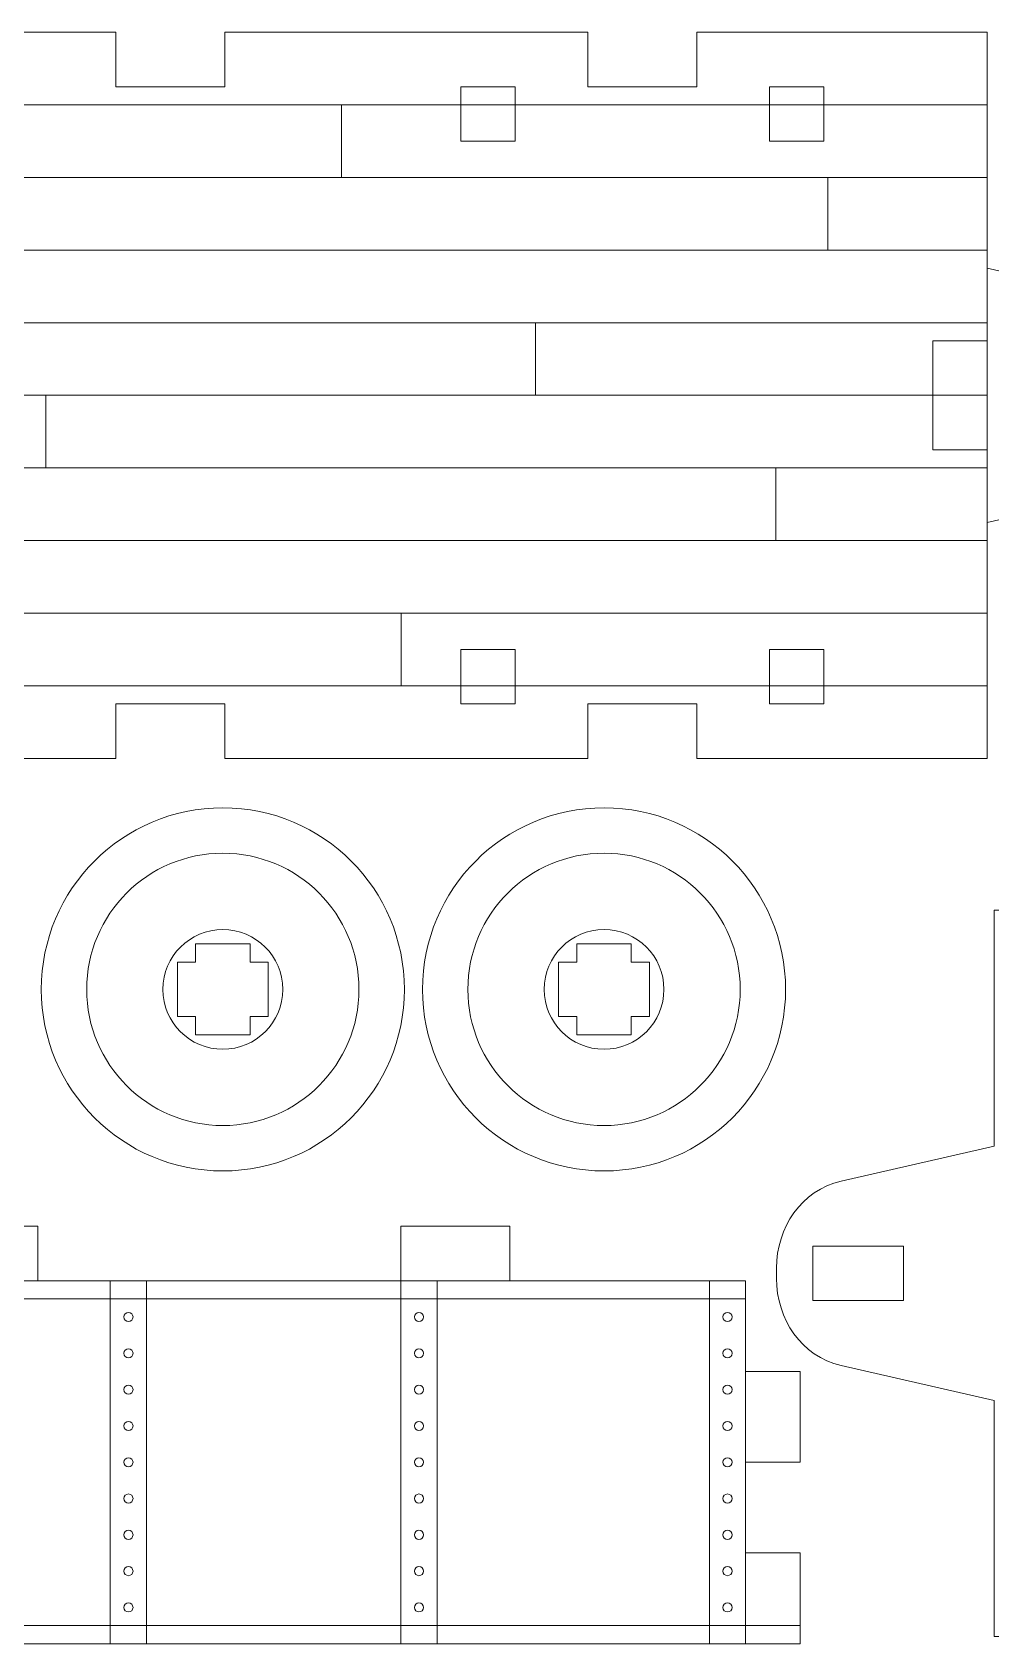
# Model space of a CAD drawing. Header units: millimetres. Extents: x -150 to 148, y 4 to 100.
# Drawn here: x -97.6 to -44.8, y 8 to 96.7 of the extents above; entities that cross this region are included whole.
import ezdxf

# ---------------------------------------------------------------- set-up
doc = ezdxf.new("R2010")
doc.units = ezdxf.units.MM
doc.header["$MEASUREMENT"] = 0
doc.layers.add('cut', color=7, linetype='Continuous')
doc.layers.add('cut light', color=7, linetype='Continuous')

msp = doc.modelspace()

# ---------------------------------------------------------------- linework, layer by layer
at = {"layer": 'cut', "lineweight": 0}
for centre in [(-87.1068, 44.0165), (-66.1068, 44.0165)]:
    msp.add_ellipse(centre, major_axis=(0, 10), ratio=1, dxfattribs=at)
for points, knots in [([(-134.9979, 69.7378), (-134.9979, 69.7378), (-143.4346, 71.6688), (-143.4346, 71.6688), (-143.4346, 71.6688), (-145.6208, 72.1691), (-146.9979, 74.2152), (-146.9979, 76.458), (-146.9979, 76.458), (-146.9979, 76.458), (-146.9979, 77.0176), (-146.9979, 77.0176), (-146.9979, 77.0176), (-146.9979, 79.2604), (-145.621, 81.3065), (-143.4346, 81.8068), (-143.4346, 81.8068), (-143.4346, 81.8068), (-134.9979, 83.7378), (-134.9979, 83.7378), (-134.9979, 83.7378), (-134.9979, 83.7378), (-134.9979, 96.7378), (-134.9979, 96.7378), (-134.9979, 96.7378), (-134.9979, 96.7378), (-118.9979, 96.7378), (-118.9979, 96.7378), (-118.9979, 96.7378), (-118.9979, 96.7378), (-118.9979, 93.7378), (-118.9979, 93.7378), (-118.9979, 93.7378), (-118.9979, 93.7378), (-112.9979, 93.7378), (-112.9979, 93.7378), (-112.9979, 93.7378), (-112.9979, 93.7378), (-112.9979, 96.7378), (-112.9979, 96.7378), (-112.9979, 96.7378), (-112.9979, 96.7378), (-92.9979, 96.7378), (-92.9979, 96.7378), (-92.9979, 96.7378), (-92.9979, 96.7378), (-92.9979, 93.7378), (-92.9979, 93.7378), (-92.9979, 93.7378), (-92.9979, 93.7378), (-86.9979, 93.7378), (-86.9979, 93.7378), (-86.9979, 93.7378), (-86.9979, 93.7378), (-86.9979, 96.7378), (-86.9979, 96.7378), (-86.9979, 96.7378), (-86.9979, 96.7378), (-66.9979, 96.7378), (-66.9979, 96.7378), (-66.9979, 96.7378), (-66.9979, 96.7378), (-66.9979, 93.7378), (-66.9979, 93.7378), (-66.9979, 93.7378), (-66.9979, 93.7378), (-60.9979, 93.7378), (-60.9979, 93.7378), (-60.9979, 93.7378), (-60.9979, 93.7378), (-60.9979, 96.7378), (-60.9979, 96.7378), (-60.9979, 96.7378), (-60.9979, 96.7378), (-44.9979, 96.7378), (-44.9979, 96.7378), (-44.9979, 96.7378), (-44.9979, 96.7378), (-44.9979, 83.7378), (-44.9979, 83.7378), (-44.9979, 83.7378), (-44.9979, 83.7378), (-36.5612, 81.8068), (-36.5612, 81.8068), (-36.5612, 81.8068), (-34.3748, 81.3064), (-32.9979, 79.2606), (-32.9979, 77.0176), (-32.9979, 77.0176), (-32.9979, 77.0176), (-32.9979, 76.458), (-32.9979, 76.458), (-32.9979, 76.458), (-32.9979, 74.215), (-34.3749, 72.1692), (-36.5612, 71.6688), (-36.5612, 71.6688), (-36.5612, 71.6688), (-44.9979, 69.7378), (-44.9979, 69.7378), (-44.9979, 69.7378), (-44.9979, 69.7378), (-44.9979, 56.7378), (-44.9979, 56.7378), (-44.9979, 56.7378), (-44.9979, 56.7378), (-60.9979, 56.7378), (-60.9979, 56.7378), (-60.9979, 56.7378), (-60.9979, 56.7378), (-60.9979, 59.7378), (-60.9979, 59.7378), (-60.9979, 59.7378), (-60.9979, 59.7378), (-66.9979, 59.7378), (-66.9979, 59.7378), (-66.9979, 59.7378), (-66.9979, 59.7378), (-66.9979, 56.7378), (-66.9979, 56.7378), (-66.9979, 56.7378), (-66.9979, 56.7378), (-86.9979, 56.7378), (-86.9979, 56.7378), (-86.9979, 56.7378), (-86.9979, 56.7378), (-86.9979, 59.7378), (-86.9979, 59.7378), (-86.9979, 59.7378), (-86.9979, 59.7378), (-92.9979, 59.7378), (-92.9979, 59.7378), (-92.9979, 59.7378), (-92.9979, 59.7378), (-92.9979, 56.7378), (-92.9979, 56.7378), (-92.9979, 56.7378), (-92.9979, 56.7378), (-112.9979, 56.7378), (-112.9979, 56.7378), (-112.9979, 56.7378), (-112.9979, 56.7378), (-112.9979, 59.7378), (-112.9979, 59.7378), (-112.9979, 59.7378), (-112.9979, 59.7378), (-118.9979, 59.7378), (-118.9979, 59.7378), (-118.9979, 59.7378), (-118.9979, 59.7378), (-118.9979, 56.7378), (-118.9979, 56.7378), (-118.9979, 56.7378), (-118.9979, 56.7378), (-134.9979, 56.7378), (-134.9979, 56.7378), (-134.9979, 56.7378), (-134.9979, 56.7378), (-134.9979, 69.7378), (-134.9979, 69.7378)], [0, 0, 0, 0, 0.0243902, 0.0243902, 0.0243902, 0.0243902, 0.0487805, 0.0487805, 0.0487805, 0.0487805, 0.0731707, 0.0731707, 0.0731707, 0.0731707, 0.097561, 0.097561, 0.097561, 0.097561, 0.1219512, 0.1219512, 0.1219512, 0.1219512, 0.1463415, 0.1463415, 0.1463415, 0.1463415, 0.1707317, 0.1707317, 0.1707317, 0.1707317, 0.195122, 0.195122, 0.195122, 0.195122, 0.2195122, 0.2195122, 0.2195122, 0.2195122, 0.2439024, 0.2439024, 0.2439024, 0.2439024, 0.2682927, 0.2682927, 0.2682927, 0.2682927, 0.2926829, 0.2926829, 0.2926829, 0.2926829, 0.3170732, 0.3170732, 0.3170732, 0.3170732, 0.3414634, 0.3414634, 0.3414634, 0.3414634, 0.3658537, 0.3658537, 0.3658537, 0.3658537, 0.3902439, 0.3902439, 0.3902439, 0.3902439, 0.4146341, 0.4146341, 0.4146341, 0.4146341, 0.4390244, 0.4390244, 0.4390244, 0.4390244, 0.4634146, 0.4634146, 0.4634146, 0.4634146, 0.4878049, 0.4878049, 0.4878049, 0.4878049, 0.5121951, 0.5121951, 0.5121951, 0.5121951, 0.5365854, 0.5365854, 0.5365854, 0.5365854, 0.5609756, 0.5609756, 0.5609756, 0.5609756, 0.5853659, 0.5853659, 0.5853659, 0.5853659, 0.6097561, 0.6097561, 0.6097561, 0.6097561, 0.6341463, 0.6341463, 0.6341463, 0.6341463, 0.6585366, 0.6585366, 0.6585366, 0.6585366, 0.6829268, 0.6829268, 0.6829268, 0.6829268, 0.7073171, 0.7073171, 0.7073171, 0.7073171, 0.7317073, 0.7317073, 0.7317073, 0.7317073, 0.7560976, 0.7560976, 0.7560976, 0.7560976, 0.7804878, 0.7804878, 0.7804878, 0.7804878, 0.804878, 0.804878, 0.804878, 0.804878, 0.8292683, 0.8292683, 0.8292683, 0.8292683, 0.8536585, 0.8536585, 0.8536585, 0.8536585, 0.8780488, 0.8780488, 0.8780488, 0.8780488, 0.902439, 0.902439, 0.902439, 0.902439, 0.9268293, 0.9268293, 0.9268293, 0.9268293, 0.9512195, 0.9512195, 0.9512195, 0.9512195, 1, 1, 1, 1]), ([(-73.9979, 93.7378), (-73.9979, 93.7378), (-70.9979, 93.7378), (-70.9979, 93.7378), (-70.9979, 93.7378), (-70.9979, 93.7378), (-70.9979, 90.7378), (-70.9979, 90.7378), (-70.9979, 90.7378), (-70.9979, 90.7378), (-73.9979, 90.7378), (-73.9979, 90.7378), (-73.9979, 90.7378), (-73.9979, 90.7378), (-73.9979, 93.7378), (-73.9979, 93.7378)], [0, 0, 0, 0, 0.2, 0.2, 0.2, 0.2, 0.4, 0.4, 0.4, 0.4, 0.6, 0.6, 0.6, 0.6, 1, 1, 1, 1]), ([(-56.9979, 93.7378), (-56.9979, 93.7378), (-53.9979, 93.7378), (-53.9979, 93.7378), (-53.9979, 93.7378), (-53.9979, 93.7378), (-53.9979, 90.7378), (-53.9979, 90.7378), (-53.9979, 90.7378), (-53.9979, 90.7378), (-56.9979, 90.7378), (-56.9979, 90.7378), (-56.9979, 90.7378), (-56.9979, 90.7378), (-56.9979, 93.7378), (-56.9979, 93.7378)], [0, 0, 0, 0, 0.2, 0.2, 0.2, 0.2, 0.4, 0.4, 0.4, 0.4, 0.6, 0.6, 0.6, 0.6, 1, 1, 1, 1]), ([(-47.9979, 79.7376), (-47.9979, 79.7376), (-44.9979, 79.7376), (-44.9979, 79.7376), (-44.9979, 79.7376), (-44.9979, 79.7376), (-44.9979, 73.7376), (-44.9979, 73.7376), (-44.9979, 73.7376), (-44.9979, 73.7376), (-47.9979, 73.7376), (-47.9979, 73.7376), (-47.9979, 73.7376), (-47.9979, 73.7376), (-47.9979, 79.7376), (-47.9979, 79.7376)], [0, 0, 0, 0, 0.2, 0.2, 0.2, 0.2, 0.4, 0.4, 0.4, 0.4, 0.6, 0.6, 0.6, 0.6, 1, 1, 1, 1]), ([(-73.9979, 62.7378), (-73.9979, 62.7378), (-70.9979, 62.7378), (-70.9979, 62.7378), (-70.9979, 62.7378), (-70.9979, 62.7378), (-70.9979, 59.7378), (-70.9979, 59.7378), (-70.9979, 59.7378), (-70.9979, 59.7378), (-73.9979, 59.7378), (-73.9979, 59.7378), (-73.9979, 59.7378), (-73.9979, 59.7378), (-73.9979, 62.7378), (-73.9979, 62.7378)], [0, 0, 0, 0, 0.2, 0.2, 0.2, 0.2, 0.4, 0.4, 0.4, 0.4, 0.6, 0.6, 0.6, 0.6, 1, 1, 1, 1]), ([(-56.9979, 62.7378), (-56.9979, 62.7378), (-53.9979, 62.7378), (-53.9979, 62.7378), (-53.9979, 62.7378), (-53.9979, 62.7378), (-53.9979, 59.7378), (-53.9979, 59.7378), (-53.9979, 59.7378), (-53.9979, 59.7378), (-56.9979, 59.7378), (-56.9979, 59.7378), (-56.9979, 59.7378), (-56.9979, 59.7378), (-56.9979, 62.7378), (-56.9979, 62.7378)], [0, 0, 0, 0, 0.2, 0.2, 0.2, 0.2, 0.4, 0.4, 0.4, 0.4, 0.6, 0.6, 0.6, 0.6, 1, 1, 1, 1]), ([(45.3927, 35.3757), (45.3927, 35.3757), (53.8294, 33.4447), (53.8294, 33.4447), (53.8294, 33.4447), (56.0156, 32.9444), (57.3927, 30.8983), (57.3927, 28.6555), (57.3927, 28.6555), (57.3927, 28.6555), (57.3927, 28.0959), (57.3927, 28.0959), (57.3927, 28.0959), (57.3927, 25.8531), (56.0158, 23.807), (53.8294, 23.3067), (53.8294, 23.3067), (53.8294, 23.3067), (45.3927, 21.3757), (45.3927, 21.3757), (45.3927, 21.3757), (45.3927, 21.3757), (45.3927, 8.3757), (45.3927, 8.3757), (45.3927, 8.3757), (45.3927, 8.3757), (-44.6073, 8.3757), (-44.6073, 8.3757), (-44.6073, 8.3757), (-44.6073, 8.3757), (-44.6073, 21.3757), (-44.6073, 21.3757), (-44.6073, 21.3757), (-44.6073, 21.3757), (-53.044, 23.3067), (-53.044, 23.3067), (-53.044, 23.3067), (-55.2304, 23.8071), (-56.6073, 25.8529), (-56.6073, 28.0959), (-56.6073, 28.0959), (-56.6073, 28.0959), (-56.6073, 28.6555), (-56.6073, 28.6555), (-56.6073, 28.6555), (-56.6073, 30.8985), (-55.2303, 32.9443), (-53.044, 33.4447), (-53.044, 33.4447), (-53.044, 33.4447), (-44.6073, 35.3757), (-44.6073, 35.3757), (-44.6073, 35.3757), (-44.6073, 35.3757), (-44.6073, 48.3757), (-44.6073, 48.3757), (-44.6073, 48.3757), (-44.6073, 48.3757), (45.3927, 48.3757), (45.3927, 48.3757), (45.3927, 48.3757), (45.3927, 48.3757), (45.3927, 35.3757), (45.3927, 35.3757)], [0, 0, 0, 0, 0.0588235, 0.0588235, 0.0588235, 0.0588235, 0.1176471, 0.1176471, 0.1176471, 0.1176471, 0.1764706, 0.1764706, 0.1764706, 0.1764706, 0.2352941, 0.2352941, 0.2352941, 0.2352941, 0.2941176, 0.2941176, 0.2941176, 0.2941176, 0.3529412, 0.3529412, 0.3529412, 0.3529412, 0.4117647, 0.4117647, 0.4117647, 0.4117647, 0.4705882, 0.4705882, 0.4705882, 0.4705882, 0.5294118, 0.5294118, 0.5294118, 0.5294118, 0.5882353, 0.5882353, 0.5882353, 0.5882353, 0.6470588, 0.6470588, 0.6470588, 0.6470588, 0.7058824, 0.7058824, 0.7058824, 0.7058824, 0.7647059, 0.7647059, 0.7647059, 0.7647059, 0.8235294, 0.8235294, 0.8235294, 0.8235294, 0.8823529, 0.8823529, 0.8823529, 0.8823529, 1, 1, 1, 1]), ([(-88.6068, 46.5165), (-88.6068, 46.5165), (-85.6068, 46.5165), (-85.6068, 46.5165), (-85.6068, 46.5165), (-85.6068, 46.5165), (-85.6068, 45.5165), (-85.6068, 45.5165), (-85.6068, 45.5165), (-85.6068, 45.5165), (-84.6068, 45.5165), (-84.6068, 45.5165), (-84.6068, 45.5165), (-84.6068, 45.5165), (-84.6068, 42.5165), (-84.6068, 42.5165), (-84.6068, 42.5165), (-84.6068, 42.5165), (-85.6068, 42.5165), (-85.6068, 42.5165), (-85.6068, 42.5165), (-85.6068, 42.5165), (-85.6068, 41.5165), (-85.6068, 41.5165), (-85.6068, 41.5165), (-85.6068, 41.5165), (-88.6068, 41.5165), (-88.6068, 41.5165), (-88.6068, 41.5165), (-88.6068, 41.5165), (-88.6068, 42.5165), (-88.6068, 42.5165), (-88.6068, 42.5165), (-88.6068, 42.5165), (-89.6068, 42.5165), (-89.6068, 42.5165), (-89.6068, 42.5165), (-89.6068, 42.5165), (-89.6068, 45.5165), (-89.6068, 45.5165), (-89.6068, 45.5165), (-89.6068, 45.5165), (-88.6068, 45.5165), (-88.6068, 45.5165), (-88.6068, 45.5165), (-88.6068, 45.5165), (-88.6068, 46.5165), (-88.6068, 46.5165)], [0, 0, 0, 0, 0.0769231, 0.0769231, 0.0769231, 0.0769231, 0.1538462, 0.1538462, 0.1538462, 0.1538462, 0.2307692, 0.2307692, 0.2307692, 0.2307692, 0.3076923, 0.3076923, 0.3076923, 0.3076923, 0.3846154, 0.3846154, 0.3846154, 0.3846154, 0.4615385, 0.4615385, 0.4615385, 0.4615385, 0.5384615, 0.5384615, 0.5384615, 0.5384615, 0.6153846, 0.6153846, 0.6153846, 0.6153846, 0.6923077, 0.6923077, 0.6923077, 0.6923077, 0.7692308, 0.7692308, 0.7692308, 0.7692308, 0.8461538, 0.8461538, 0.8461538, 0.8461538, 1, 1, 1, 1]), ([(-67.6068, 46.5165), (-67.6068, 46.5165), (-64.6068, 46.5165), (-64.6068, 46.5165), (-64.6068, 46.5165), (-64.6068, 46.5165), (-64.6068, 45.5165), (-64.6068, 45.5165), (-64.6068, 45.5165), (-64.6068, 45.5165), (-63.6068, 45.5165), (-63.6068, 45.5165), (-63.6068, 45.5165), (-63.6068, 45.5165), (-63.6068, 42.5165), (-63.6068, 42.5165), (-63.6068, 42.5165), (-63.6068, 42.5165), (-64.6068, 42.5165), (-64.6068, 42.5165), (-64.6068, 42.5165), (-64.6068, 42.5165), (-64.6068, 41.5165), (-64.6068, 41.5165), (-64.6068, 41.5165), (-64.6068, 41.5165), (-67.6068, 41.5165), (-67.6068, 41.5165), (-67.6068, 41.5165), (-67.6068, 41.5165), (-67.6068, 42.5165), (-67.6068, 42.5165), (-67.6068, 42.5165), (-67.6068, 42.5165), (-68.6068, 42.5165), (-68.6068, 42.5165), (-68.6068, 42.5165), (-68.6068, 42.5165), (-68.6068, 45.5165), (-68.6068, 45.5165), (-68.6068, 45.5165), (-68.6068, 45.5165), (-67.6068, 45.5165), (-67.6068, 45.5165), (-67.6068, 45.5165), (-67.6068, 45.5165), (-67.6068, 46.5165), (-67.6068, 46.5165)], [0, 0, 0, 0, 0.0769231, 0.0769231, 0.0769231, 0.0769231, 0.1538462, 0.1538462, 0.1538462, 0.1538462, 0.2307692, 0.2307692, 0.2307692, 0.2307692, 0.3076923, 0.3076923, 0.3076923, 0.3076923, 0.3846154, 0.3846154, 0.3846154, 0.3846154, 0.4615385, 0.4615385, 0.4615385, 0.4615385, 0.5384615, 0.5384615, 0.5384615, 0.5384615, 0.6153846, 0.6153846, 0.6153846, 0.6153846, 0.6923077, 0.6923077, 0.6923077, 0.6923077, 0.7692308, 0.7692308, 0.7692308, 0.7692308, 0.8461538, 0.8461538, 0.8461538, 0.8461538, 1, 1, 1, 1]), ([(-77.3052, 30.9714), (-77.3052, 30.9714), (-77.3052, 27.9714), (-77.3052, 27.9714), (-77.3052, 27.9714), (-77.3052, 27.9714), (-97.3052, 27.9714), (-97.3052, 27.9714), (-97.3052, 27.9714), (-97.3052, 27.9714), (-97.3052, 30.9714), (-97.3052, 30.9714), (-97.3052, 30.9714), (-97.3052, 30.9714), (-103.3052, 30.9714), (-103.3052, 30.9714), (-103.3052, 30.9714), (-103.3052, 30.9714), (-103.3052, 27.9714), (-103.3052, 27.9714), (-103.3052, 27.9714), (-103.3052, 27.9714), (-123.3052, 27.9714), (-123.3052, 27.9714), (-123.3052, 27.9714), (-123.3052, 27.9714), (-123.3052, 30.9714), (-123.3052, 30.9714), (-123.3052, 30.9714), (-123.3052, 30.9714), (-129.3052, 30.9714), (-129.3052, 30.9714), (-129.3052, 30.9714), (-129.3052, 30.9714), (-129.3052, 27.9714), (-129.3052, 27.9714), (-129.3052, 27.9714), (-129.3052, 27.9714), (-142.3052, 27.9714), (-142.3052, 27.9714), (-142.3052, 27.9714), (-142.3052, 27.9714), (-142.3052, 22.9714), (-142.3052, 22.9714), (-142.3052, 22.9714), (-142.3052, 22.9714), (-145.3052, 22.9714), (-145.3052, 22.9714), (-145.3052, 22.9714), (-145.3052, 22.9714), (-145.3052, 17.9714), (-145.3052, 17.9714), (-145.3052, 17.9714), (-145.3052, 17.9714), (-142.3052, 17.9714), (-142.3052, 17.9714), (-142.3052, 17.9714), (-142.3052, 17.9714), (-142.3052, 12.9714), (-142.3052, 12.9714), (-142.3052, 12.9714), (-142.3052, 12.9714), (-145.3052, 12.9714), (-145.3052, 12.9714), (-145.3052, 12.9714), (-145.3052, 12.9714), (-145.3052, 7.9714), (-145.3052, 7.9714), (-145.3052, 7.9714), (-145.3052, 7.9714), (-55.3052, 7.9714), (-55.3052, 7.9714), (-55.3052, 7.9714), (-55.3052, 7.9714), (-55.3052, 12.9714), (-55.3052, 12.9714), (-55.3052, 12.9714), (-55.3052, 12.9714), (-58.3052, 12.9714), (-58.3052, 12.9714), (-58.3052, 12.9714), (-58.3052, 12.9714), (-58.3052, 17.9714), (-58.3052, 17.9714), (-58.3052, 17.9714), (-58.3052, 17.9714), (-55.3052, 17.9714), (-55.3052, 17.9714), (-55.3052, 17.9714), (-55.3052, 17.9714), (-55.3052, 22.9714), (-55.3052, 22.9714), (-55.3052, 22.9714), (-55.3052, 22.9714), (-58.3052, 22.9714), (-58.3052, 22.9714), (-58.3052, 22.9714), (-58.3052, 22.9714), (-58.3052, 27.9714), (-58.3052, 27.9714), (-58.3052, 27.9714), (-58.3052, 27.9714), (-71.3052, 27.9714), (-71.3052, 27.9714), (-71.3052, 27.9714), (-71.3052, 27.9714), (-71.3052, 30.9714), (-71.3052, 30.9714), (-71.3052, 30.9714), (-71.3052, 30.9714), (-77.3052, 30.9714), (-77.3052, 30.9714)], [0, 0, 0, 0, 0.0344828, 0.0344828, 0.0344828, 0.0344828, 0.0689655, 0.0689655, 0.0689655, 0.0689655, 0.1034483, 0.1034483, 0.1034483, 0.1034483, 0.137931, 0.137931, 0.137931, 0.137931, 0.1724138, 0.1724138, 0.1724138, 0.1724138, 0.2068966, 0.2068966, 0.2068966, 0.2068966, 0.2413793, 0.2413793, 0.2413793, 0.2413793, 0.2758621, 0.2758621, 0.2758621, 0.2758621, 0.3103448, 0.3103448, 0.3103448, 0.3103448, 0.3448276, 0.3448276, 0.3448276, 0.3448276, 0.3793103, 0.3793103, 0.3793103, 0.3793103, 0.4137931, 0.4137931, 0.4137931, 0.4137931, 0.4482759, 0.4482759, 0.4482759, 0.4482759, 0.4827586, 0.4827586, 0.4827586, 0.4827586, 0.5172414, 0.5172414, 0.5172414, 0.5172414, 0.5517241, 0.5517241, 0.5517241, 0.5517241, 0.5862069, 0.5862069, 0.5862069, 0.5862069, 0.6206897, 0.6206897, 0.6206897, 0.6206897, 0.6551724, 0.6551724, 0.6551724, 0.6551724, 0.6896552, 0.6896552, 0.6896552, 0.6896552, 0.7241379, 0.7241379, 0.7241379, 0.7241379, 0.7586207, 0.7586207, 0.7586207, 0.7586207, 0.7931034, 0.7931034, 0.7931034, 0.7931034, 0.8275862, 0.8275862, 0.8275862, 0.8275862, 0.862069, 0.862069, 0.862069, 0.862069, 0.8965517, 0.8965517, 0.8965517, 0.8965517, 0.9310345, 0.9310345, 0.9310345, 0.9310345, 1, 1, 1, 1]), ([(-49.6073, 29.8759), (-49.6073, 29.8759), (-49.6073, 26.8759), (-49.6073, 26.8759), (-49.6073, 26.8759), (-49.6073, 26.8759), (-54.6073, 26.8759), (-54.6073, 26.8759), (-54.6073, 26.8759), (-54.6073, 26.8759), (-54.6073, 29.8759), (-54.6073, 29.8759), (-54.6073, 29.8759), (-54.6073, 29.8759), (-49.6073, 29.8759), (-49.6073, 29.8759)], [0, 0, 0, 0, 0.2, 0.2, 0.2, 0.2, 0.4, 0.4, 0.4, 0.4, 0.6, 0.6, 0.6, 0.6, 1, 1, 1, 1])]:
    msp.add_open_spline(points, degree=3, knots=knots, dxfattribs=at)
at = {"layer": 'cut light', "color": 5, "lineweight": 0}
for centre, major_axis in [((-87.1068, 44.0165), (0, 7.5)), ((-66.1068, 44.0165), (0, 7.5)), ((-87.1068, 44.0165), (0, 3.2999)), ((-66.1068, 44.0165), (0, 3.2999))]:
    msp.add_ellipse(centre, major_axis=major_axis, ratio=1, dxfattribs=at)
for points in [[(-44.9979, 92.7378), (-44.9979, 92.7378), (-134.9979, 92.7378), (-134.9979, 92.7378)], [(-80.5632, 92.7378), (-80.5632, 92.7378), (-80.5632, 88.7378), (-80.5632, 88.7378)], [(-44.9979, 88.7378), (-44.9979, 88.7378), (-134.9979, 88.7378), (-134.9979, 88.7378)], [(-53.7871, 88.7378), (-53.7871, 88.7378), (-53.7871, 84.7378), (-53.7871, 84.7378)], [(-44.9979, 84.7378), (-44.9979, 84.7378), (-134.9979, 84.7378), (-134.9979, 84.7378)], [(-44.9979, 83.7378), (-44.9979, 83.7378), (-44.9979, 69.7378), (-44.9979, 69.7378)], [(-44.9979, 80.7378), (-44.9979, 80.7378), (-134.9979, 80.7378), (-134.9979, 80.7378)], [(-69.8738, 76.7378), (-69.8738, 76.7378), (-69.8738, 80.7378), (-69.8738, 80.7378)], [(-44.9979, 76.7378), (-44.9979, 76.7378), (-134.9979, 76.7378), (-134.9979, 76.7378)], [(-96.8615, 76.7378), (-96.8615, 76.7378), (-96.8615, 72.7378), (-96.8615, 72.7378)], [(-44.9979, 72.7378), (-44.9979, 72.7378), (-134.9979, 72.7378), (-134.9979, 72.7378)], [(-56.6448, 72.7378), (-56.6448, 72.7378), (-56.6448, 68.7378), (-56.6448, 68.7378)], [(-44.9979, 68.7378), (-44.9979, 68.7378), (-134.9979, 68.7378), (-134.9979, 68.7378)], [(-44.9979, 64.7378), (-44.9979, 64.7378), (-134.9979, 64.7378), (-134.9979, 64.7378)], [(-77.2823, 64.7378), (-77.2823, 64.7378), (-77.2823, 60.7378), (-77.2823, 60.7378)], [(-44.9979, 60.7378), (-44.9979, 60.7378), (-134.9979, 60.7378), (-134.9979, 60.7378)]]:
    msp.add_open_spline(points, degree=3, dxfattribs=at)
for points in [[(-142.3052, 26.9714), (-142.3052, 26.9714), (-142.3052, 27.9714), (-142.3052, 27.9714), (-142.3052, 27.9714), (-142.3052, 27.9714), (-58.3052, 27.9714), (-58.3052, 27.9714), (-58.3052, 27.9714), (-58.3052, 27.9714), (-58.3052, 26.9714), (-58.3052, 26.9714), (-58.3052, 26.9714), (-58.3052, 26.9714), (-142.3052, 26.9714), (-142.3052, 26.9714)], [(-93.3052, 27.9714), (-93.3052, 27.9714), (-93.3052, 7.9714), (-93.3052, 7.9714), (-93.3052, 7.9714), (-93.3052, 7.9714), (-91.3052, 7.9714), (-91.3052, 7.9714), (-91.3052, 7.9714), (-91.3052, 7.9714), (-91.3052, 27.9714), (-91.3052, 27.9714), (-91.3052, 27.9714), (-91.3052, 27.9714), (-93.3052, 27.9714), (-93.3052, 27.9714)], [(-77.3052, 27.9714), (-77.3052, 27.9714), (-77.3052, 7.9714), (-77.3052, 7.9714), (-77.3052, 7.9714), (-77.3052, 7.9714), (-75.3052, 7.9714), (-75.3052, 7.9714), (-75.3052, 7.9714), (-75.3052, 7.9714), (-75.3052, 27.9714), (-75.3052, 27.9714), (-75.3052, 27.9714), (-75.3052, 27.9714), (-77.3052, 27.9714), (-77.3052, 27.9714)], [(-60.3052, 27.9714), (-60.3052, 27.9714), (-60.3052, 7.9714), (-60.3052, 7.9714), (-60.3052, 7.9714), (-60.3052, 7.9714), (-58.3052, 7.9714), (-58.3052, 7.9714), (-58.3052, 7.9714), (-58.3052, 7.9714), (-58.3052, 27.9714), (-58.3052, 27.9714), (-58.3052, 27.9714), (-58.3052, 27.9714), (-60.3052, 27.9714), (-60.3052, 27.9714)], [(-92.5552, 25.9714), (-92.5552, 25.8333), (-92.4433, 25.7214), (-92.3052, 25.7214), (-92.3052, 25.7214), (-92.1671, 25.7214), (-92.0552, 25.8333), (-92.0552, 25.9714), (-92.0552, 25.9714), (-92.0552, 26.1095), (-92.1671, 26.2214), (-92.3052, 26.2214), (-92.3052, 26.2214), (-92.4433, 26.2214), (-92.5552, 26.1095), (-92.5552, 25.9714)], [(-76.5552, 25.9714), (-76.5552, 25.8333), (-76.4433, 25.7214), (-76.3052, 25.7214), (-76.3052, 25.7214), (-76.1671, 25.7214), (-76.0552, 25.8333), (-76.0552, 25.9714), (-76.0552, 25.9714), (-76.0552, 26.1095), (-76.1671, 26.2214), (-76.3052, 26.2214), (-76.3052, 26.2214), (-76.4433, 26.2214), (-76.5552, 26.1095), (-76.5552, 25.9714)], [(-59.5552, 25.9714), (-59.5552, 25.8333), (-59.4433, 25.7214), (-59.3052, 25.7214), (-59.3052, 25.7214), (-59.1671, 25.7214), (-59.0552, 25.8333), (-59.0552, 25.9714), (-59.0552, 25.9714), (-59.0552, 26.1095), (-59.1671, 26.2214), (-59.3052, 26.2214), (-59.3052, 26.2214), (-59.4433, 26.2214), (-59.5552, 26.1095), (-59.5552, 25.9714)], [(-92.5552, 23.9714), (-92.5552, 23.8333), (-92.4433, 23.7214), (-92.3052, 23.7214), (-92.3052, 23.7214), (-92.1671, 23.7214), (-92.0552, 23.8333), (-92.0552, 23.9714), (-92.0552, 23.9714), (-92.0552, 24.1095), (-92.1671, 24.2214), (-92.3052, 24.2214), (-92.3052, 24.2214), (-92.4433, 24.2214), (-92.5552, 24.1095), (-92.5552, 23.9714)], [(-76.5552, 23.9714), (-76.5552, 23.8333), (-76.4433, 23.7214), (-76.3052, 23.7214), (-76.3052, 23.7214), (-76.1671, 23.7214), (-76.0552, 23.8333), (-76.0552, 23.9714), (-76.0552, 23.9714), (-76.0552, 24.1095), (-76.1671, 24.2214), (-76.3052, 24.2214), (-76.3052, 24.2214), (-76.4433, 24.2214), (-76.5552, 24.1095), (-76.5552, 23.9714)], [(-59.5552, 23.9714), (-59.5552, 23.8333), (-59.4433, 23.7214), (-59.3052, 23.7214), (-59.3052, 23.7214), (-59.1671, 23.7214), (-59.0552, 23.8333), (-59.0552, 23.9714), (-59.0552, 23.9714), (-59.0552, 24.1095), (-59.1671, 24.2214), (-59.3052, 24.2214), (-59.3052, 24.2214), (-59.4433, 24.2214), (-59.5552, 24.1095), (-59.5552, 23.9714)], [(-92.5552, 21.9714), (-92.5552, 21.8333), (-92.4433, 21.7214), (-92.3052, 21.7214), (-92.3052, 21.7214), (-92.1671, 21.7214), (-92.0552, 21.8333), (-92.0552, 21.9714), (-92.0552, 21.9714), (-92.0552, 22.1095), (-92.1671, 22.2214), (-92.3052, 22.2214), (-92.3052, 22.2214), (-92.4433, 22.2214), (-92.5552, 22.1095), (-92.5552, 21.9714)], [(-76.5552, 21.9714), (-76.5552, 21.8333), (-76.4433, 21.7214), (-76.3052, 21.7214), (-76.3052, 21.7214), (-76.1671, 21.7214), (-76.0552, 21.8333), (-76.0552, 21.9714), (-76.0552, 21.9714), (-76.0552, 22.1095), (-76.1671, 22.2214), (-76.3052, 22.2214), (-76.3052, 22.2214), (-76.4433, 22.2214), (-76.5552, 22.1095), (-76.5552, 21.9714)], [(-59.5552, 21.9714), (-59.5552, 21.8333), (-59.4433, 21.7214), (-59.3052, 21.7214), (-59.3052, 21.7214), (-59.1671, 21.7214), (-59.0552, 21.8333), (-59.0552, 21.9714), (-59.0552, 21.9714), (-59.0552, 22.1095), (-59.1671, 22.2214), (-59.3052, 22.2214), (-59.3052, 22.2214), (-59.4433, 22.2214), (-59.5552, 22.1095), (-59.5552, 21.9714)], [(-92.5552, 19.9714), (-92.5552, 19.8333), (-92.4433, 19.7214), (-92.3052, 19.7214), (-92.3052, 19.7214), (-92.1671, 19.7214), (-92.0552, 19.8333), (-92.0552, 19.9714), (-92.0552, 19.9714), (-92.0552, 20.1095), (-92.1671, 20.2214), (-92.3052, 20.2214), (-92.3052, 20.2214), (-92.4433, 20.2214), (-92.5552, 20.1095), (-92.5552, 19.9714)], [(-76.5552, 19.9714), (-76.5552, 19.8333), (-76.4433, 19.7214), (-76.3052, 19.7214), (-76.3052, 19.7214), (-76.1671, 19.7214), (-76.0552, 19.8333), (-76.0552, 19.9714), (-76.0552, 19.9714), (-76.0552, 20.1095), (-76.1671, 20.2214), (-76.3052, 20.2214), (-76.3052, 20.2214), (-76.4433, 20.2214), (-76.5552, 20.1095), (-76.5552, 19.9714)], [(-59.5552, 19.9714), (-59.5552, 19.8333), (-59.4433, 19.7214), (-59.3052, 19.7214), (-59.3052, 19.7214), (-59.1671, 19.7214), (-59.0552, 19.8333), (-59.0552, 19.9714), (-59.0552, 19.9714), (-59.0552, 20.1095), (-59.1671, 20.2214), (-59.3052, 20.2214), (-59.3052, 20.2214), (-59.4433, 20.2214), (-59.5552, 20.1095), (-59.5552, 19.9714)], [(-92.5552, 17.9714), (-92.5552, 17.8333), (-92.4433, 17.7214), (-92.3052, 17.7214), (-92.3052, 17.7214), (-92.1671, 17.7214), (-92.0552, 17.8333), (-92.0552, 17.9714), (-92.0552, 17.9714), (-92.0552, 18.1095), (-92.1671, 18.2214), (-92.3052, 18.2214), (-92.3052, 18.2214), (-92.4433, 18.2214), (-92.5552, 18.1095), (-92.5552, 17.9714)], [(-76.5552, 17.9714), (-76.5552, 17.8333), (-76.4433, 17.7214), (-76.3052, 17.7214), (-76.3052, 17.7214), (-76.1671, 17.7214), (-76.0552, 17.8333), (-76.0552, 17.9714), (-76.0552, 17.9714), (-76.0552, 18.1095), (-76.1671, 18.2214), (-76.3052, 18.2214), (-76.3052, 18.2214), (-76.4433, 18.2214), (-76.5552, 18.1095), (-76.5552, 17.9714)], [(-59.5552, 17.9714), (-59.5552, 17.8333), (-59.4433, 17.7214), (-59.3052, 17.7214), (-59.3052, 17.7214), (-59.1671, 17.7214), (-59.0552, 17.8333), (-59.0552, 17.9714), (-59.0552, 17.9714), (-59.0552, 18.1095), (-59.1671, 18.2214), (-59.3052, 18.2214), (-59.3052, 18.2214), (-59.4433, 18.2214), (-59.5552, 18.1095), (-59.5552, 17.9714)], [(-92.5552, 15.9714), (-92.5552, 15.8333), (-92.4433, 15.7214), (-92.3052, 15.7214), (-92.3052, 15.7214), (-92.1671, 15.7214), (-92.0552, 15.8333), (-92.0552, 15.9714), (-92.0552, 15.9714), (-92.0552, 16.1095), (-92.1671, 16.2214), (-92.3052, 16.2214), (-92.3052, 16.2214), (-92.4433, 16.2214), (-92.5552, 16.1095), (-92.5552, 15.9714)], [(-76.5552, 15.9714), (-76.5552, 15.8333), (-76.4433, 15.7214), (-76.3052, 15.7214), (-76.3052, 15.7214), (-76.1671, 15.7214), (-76.0552, 15.8333), (-76.0552, 15.9714), (-76.0552, 15.9714), (-76.0552, 16.1095), (-76.1671, 16.2214), (-76.3052, 16.2214), (-76.3052, 16.2214), (-76.4433, 16.2214), (-76.5552, 16.1095), (-76.5552, 15.9714)], [(-59.5552, 15.9714), (-59.5552, 15.8333), (-59.4433, 15.7214), (-59.3052, 15.7214), (-59.3052, 15.7214), (-59.1671, 15.7214), (-59.0552, 15.8333), (-59.0552, 15.9714), (-59.0552, 15.9714), (-59.0552, 16.1095), (-59.1671, 16.2214), (-59.3052, 16.2214), (-59.3052, 16.2214), (-59.4433, 16.2214), (-59.5552, 16.1095), (-59.5552, 15.9714)], [(-92.5552, 13.9714), (-92.5552, 13.8333), (-92.4433, 13.7214), (-92.3052, 13.7214), (-92.3052, 13.7214), (-92.1671, 13.7214), (-92.0552, 13.8333), (-92.0552, 13.9714), (-92.0552, 13.9714), (-92.0552, 14.1095), (-92.1671, 14.2214), (-92.3052, 14.2214), (-92.3052, 14.2214), (-92.4433, 14.2214), (-92.5552, 14.1095), (-92.5552, 13.9714)], [(-76.5552, 13.9714), (-76.5552, 13.8333), (-76.4433, 13.7214), (-76.3052, 13.7214), (-76.3052, 13.7214), (-76.1671, 13.7214), (-76.0552, 13.8333), (-76.0552, 13.9714), (-76.0552, 13.9714), (-76.0552, 14.1095), (-76.1671, 14.2214), (-76.3052, 14.2214), (-76.3052, 14.2214), (-76.4433, 14.2214), (-76.5552, 14.1095), (-76.5552, 13.9714)], [(-59.5552, 13.9714), (-59.5552, 13.8333), (-59.4433, 13.7214), (-59.3052, 13.7214), (-59.3052, 13.7214), (-59.1671, 13.7214), (-59.0552, 13.8333), (-59.0552, 13.9714), (-59.0552, 13.9714), (-59.0552, 14.1095), (-59.1671, 14.2214), (-59.3052, 14.2214), (-59.3052, 14.2214), (-59.4433, 14.2214), (-59.5552, 14.1095), (-59.5552, 13.9714)], [(-92.5552, 11.9714), (-92.5552, 11.8333), (-92.4433, 11.7214), (-92.3052, 11.7214), (-92.3052, 11.7214), (-92.1671, 11.7214), (-92.0552, 11.8333), (-92.0552, 11.9714), (-92.0552, 11.9714), (-92.0552, 12.1095), (-92.1671, 12.2214), (-92.3052, 12.2214), (-92.3052, 12.2214), (-92.4433, 12.2214), (-92.5552, 12.1095), (-92.5552, 11.9714)], [(-76.5552, 11.9714), (-76.5552, 11.8333), (-76.4433, 11.7214), (-76.3052, 11.7214), (-76.3052, 11.7214), (-76.1671, 11.7214), (-76.0552, 11.8333), (-76.0552, 11.9714), (-76.0552, 11.9714), (-76.0552, 12.1095), (-76.1671, 12.2214), (-76.3052, 12.2214), (-76.3052, 12.2214), (-76.4433, 12.2214), (-76.5552, 12.1095), (-76.5552, 11.9714)], [(-59.5552, 11.9714), (-59.5552, 11.8333), (-59.4433, 11.7214), (-59.3052, 11.7214), (-59.3052, 11.7214), (-59.1671, 11.7214), (-59.0552, 11.8333), (-59.0552, 11.9714), (-59.0552, 11.9714), (-59.0552, 12.1095), (-59.1671, 12.2214), (-59.3052, 12.2214), (-59.3052, 12.2214), (-59.4433, 12.2214), (-59.5552, 12.1095), (-59.5552, 11.9714)], [(-92.5552, 9.9714), (-92.5552, 9.8333), (-92.4433, 9.7214), (-92.3052, 9.7214), (-92.3052, 9.7214), (-92.1671, 9.7214), (-92.0552, 9.8333), (-92.0552, 9.9714), (-92.0552, 9.9714), (-92.0552, 10.1095), (-92.1671, 10.2214), (-92.3052, 10.2214), (-92.3052, 10.2214), (-92.4433, 10.2214), (-92.5552, 10.1095), (-92.5552, 9.9714)], [(-76.5552, 9.9714), (-76.5552, 9.8333), (-76.4433, 9.7214), (-76.3052, 9.7214), (-76.3052, 9.7214), (-76.1671, 9.7214), (-76.0552, 9.8333), (-76.0552, 9.9714), (-76.0552, 9.9714), (-76.0552, 10.1095), (-76.1671, 10.2214), (-76.3052, 10.2214), (-76.3052, 10.2214), (-76.4433, 10.2214), (-76.5552, 10.1095), (-76.5552, 9.9714)], [(-59.5552, 9.9714), (-59.5552, 9.8333), (-59.4433, 9.7214), (-59.3052, 9.7214), (-59.3052, 9.7214), (-59.1671, 9.7214), (-59.0552, 9.8333), (-59.0552, 9.9714), (-59.0552, 9.9714), (-59.0552, 10.1095), (-59.1671, 10.2214), (-59.3052, 10.2214), (-59.3052, 10.2214), (-59.4433, 10.2214), (-59.5552, 10.1095), (-59.5552, 9.9714)], [(-145.3052, 7.9714), (-145.3052, 7.9714), (-145.3052, 8.9714), (-145.3052, 8.9714), (-145.3052, 8.9714), (-145.3052, 8.9714), (-55.3052, 8.9714), (-55.3052, 8.9714), (-55.3052, 8.9714), (-55.3052, 8.9714), (-55.3052, 7.9714), (-55.3052, 7.9714), (-55.3052, 7.9714), (-55.3052, 7.9714), (-145.3052, 7.9714), (-145.3052, 7.9714)]]:
    msp.add_open_spline(points, degree=3, knots=[0, 0, 0, 0, 0.2, 0.2, 0.2, 0.2, 0.4, 0.4, 0.4, 0.4, 0.6, 0.6, 0.6, 0.6, 1, 1, 1, 1], dxfattribs=at)

doc.saveas('drawing.dxf')
